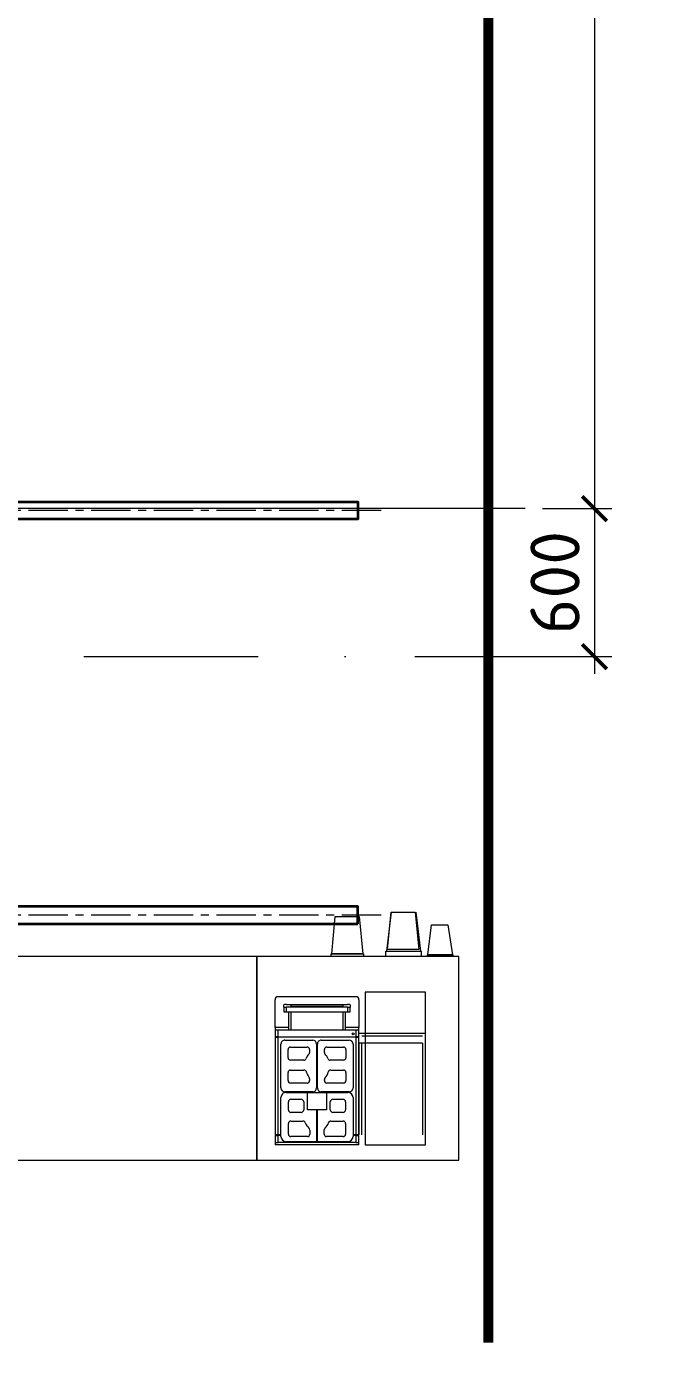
# Model space of a CAD drawing. Header units: millimetres. Extents: x -164867 to 807677, y -316775 to 513985.
# Drawn here: x 298366 to 300908, y 463663 to 469017 of the extents above; entities that cross this region are included whole.
import ezdxf

# ---------------------------------------------------------------- set-up
doc = ezdxf.new("R2010")
doc.units = ezdxf.units.MM
for name, pattern in [('CENTER', [50.8, 31.75, -6.35, 6.35, -6.35]), ('CENTER2', [28.575, 19.05, -3.175, 3.175, -3.175]), ('А_Штрихпунктирная', [1340.555525, 705.555534, -352.777767, 0, -282.222223])]:
    doc.linetypes.add(name, pattern=pattern)
doc.layers.get('Defpoints').update_dxf_attribs({"color": 140})
for name, color, linetype, lineweight in [('00_asys', 7, 'CENTER2', 13), ('EL LOTKI', 202, 'Continuous', 18), ('INT_1_sienos', 7, 'Continuous', 30), ('INT_2_Sviesa_SAB_MEDINES LUBOS', 1, 'Continuous', 35), ('MARK oformlienija matmenys', 7, 'Continuous', 5), ('MARK_kasu zona', 7, 'Continuous', 0), ('TECHNO', 7, 'Continuous', 15)]:
    doc.layers.add(name, color=color, linetype=linetype, lineweight=lineweight)
doc.styles.add('ISOCPEUR', font='isocpeur.ttf')
doc.dimstyles.new('SAB_int_100', dxfattribs={"dimtxt": 200, "dimasz": 100, "dimexe": 70, "dimexo": 70, "dimgap": 60, "dimtad": 1, "dimdec": 1, "dimrnd": 5, "dimtxsty": 'ISOCPEUR', "dimblk": 'ARCHTICK', "dimcen": 20, "dimdle": 70, "dimadec": 0, "dimazin": 0, "dimtfac": 1, "dimtdec": 1, "dimtmove": 1, "dimatfit": 2, "dimfxl": 1, "dimtfill": 1, "dimarcsym": 0})

# ---------------------------------------------------------------- blocks, each defined once
blk = doc.blocks.new('A_600_Franke')
at = {"lineweight": 0}
for p, q in [((0, 0), (340, 0)), ((0, 0), (0, -8.8)), ((0, -8.8), (0, -38.4)), ((12, -38.4), (0, -38.4)), ((0, -39.9), (12, -39.9)), ((0, -39.9), (0, -436)), ((12, -38.4), (12, -9.9)), ((12, -9.9), (328, -9.9)), ((12, -38.4), (24, -38.4)), ((12, -436), (12, -39.9)), ((12, -39.9), (24, -39.9)), ((24, -191.5), (24, -33.5)), ((45, -12.5), (169, -12.5)), ((54, -86.5), (54, -43.5)), ((64, -33.5), (131, -33.5)), ((141, -43.5), (141, -60.2)), ((169, -142), (169, -12.5)), ((169, -12.5), (171, -12.5)), ((171, -12.5), (295, -12.5)), ((171, -12.5), (171, -142)), ((199, -59.9), (199, -43.5)), ((209, -33.5), (276, -33.5)), ((286, -43.5), (286, -86.5)), ((316, -33.5), (316, -191.5)), ((316, -38.4), (328, -38.4)), ((316, -39.9), (328, -39.9)), ((328, -9.9), (328, -38.4)), ((340, -38.4), (328, -38.4)), ((328, -39.9), (340, -39.9)), ((328, -39.9), (328, -436)), ((340, -8.8), (340, 0)), ((340, -38.4), (340, -8.8)), ((340, -436), (340, -39.9)), ((113.3, -96.5), (64, -96.5)), ((276, -96.5), (227, -96.5)), ((54, -174.5), (54, -141.5)), ((64, -131.5), (106, -131.5)), ((116, -141.5), (116, -174.5)), ((131, -142), (169, -142)), ((131, -212.5), (131, -142)), ((169, -142), (171, -142)), ((171, -142), (209, -142)), ((209, -142), (209, -212.5)), ((224, -174.5), (224, -141.5)), ((234, -131.5), (276, -131.5)), ((286, -141.5), (286, -174.5)), ((131, -212.5), (45, -212.5)), ((106, -184.5), (64, -184.5)), ((209, -212.5), (131, -212.5)), ((295, -212.5), (209, -212.5)), ((276, -184.5), (234, -184.5)), ((24, -408.5), (24, -230.5)), ((40, -214.5), (152.5, -214.5)), ((52.5, -293), (52.5, -260)), ((62.5, -250), (130, -250)), ((140, -260), (140, -265)), ((168.5, -230.5), (168.5, -408.5)), ((171.5, -408.5), (171.5, -230.5)), ((187.5, -214.5), (300, -214.5)), ((200, -268), (200, -260)), ((210, -250), (277.5, -250)), ((287.5, -260), (287.5, -293)), ((316, -230.5), (316, -408.5)), ((114.5, -303), (62.5, -303)), ((277.5, -303), (222.7, -303)), ((52.5, -386), (52.5, -353)), ((62.5, -343), (116.5, -343)), ((140, -374), (140, -386)), ((200, -386), (200, -374)), ((223.5, -343), (277.5, -343)), ((287.5, -353), (287.5, -386)), ((152.5, -424.5), (40, -424.5)), ((130, -396), (62.5, -396)), ((300, -424.5), (187.5, -424.5)), ((277.5, -396), (210, -396)), ((12, -436), (0, -436)), ((0, -437.5), (12, -437.5)), ((0, -437.5), (0, -465.2)), ((0, -465.2), (0, -474.8)), ((0, -474.8), (55, -474.8)), ((0, -588), (0, -474.8)), ((12, -436), (328, -436)), ((12, -464), (12, -437.5)), ((328, -437.5), (12, -437.5)), ((12, -464), (328, -464)), ((30, -437.5), (30, -436)), ((55, -466.8), (55, -538.6)), ((65, -538.6), (65, -465.9)), ((275, -465.9), (275, -538.6)), ((285, -538.6), (285, -466.8)), ((285, -474.8), (340, -474.8)), ((310, -436), (310, -437.5)), ((340, -436), (328, -436)), ((328, -437.5), (340, -437.5)), ((328, -437.5), (328, -464)), ((340, -465.2), (340, -437.5)), ((340, -474.8), (340, -465.2)), ((340, -474.8), (340, -588)), ((35, -539.2), (35, -558.4)), ((35, -567.6), (35, -558.4)), ((47, -557.8), (47, -538.6)), ((293, -538.6), (47, -538.6)), ((47, -557.8), (293, -557.8)), ((293, -568.2), (47, -568.2)), ((65, -566.8), (65, -559.1)), ((65, -559.1), (275, -559.1)), ((275, -566.7), (65, -566.7)), ((275, -566.8), (65, -566.8)), ((275, -559.1), (275, -566.8)), ((293, -538.6), (293, -557.8)), ((305, -558.4), (305, -539.2)), ((305, -558.4), (305, -567.6)), ((12, -600), (328, -600))]:
    blk.add_line(p, q, dxfattribs=at)
blk.add_circle((23, -449.9), 3.75, dxfattribs=at)
for centre, radius, start, end in [((45, -33.5), 21, 90, 180), ((64, -43.5), 10, 90, 180), ((131, -43.5), 10, 0, 90), ((209, -43.5), 10, 90, 180), ((276, -43.5), 10, 0, 90), ((295, -33.5), 21, 0, 90), ((64, -86.5), 10, 180, 270), ((113.3, -86.5), 10, 270, 341.416), ((170.2, -105.6), 50, 130.7337, 161.416), ((131, -60.2), 10, 310.7337, 0), ((209, -59.9), 10, 180, 229.6499), ((170.2, -105.6), 50, 18.584, 49.6499), ((227, -86.5), 10, 198.584, 270), ((276, -86.5), 10, 270, 0), ((64, -141.5), 10, 90, 180), ((106, -141.5), 10, 0, 90), ((234, -141.5), 10, 90, 180), ((276, -141.5), 10, 0, 90), ((45, -191.5), 21, 180, 270), ((64, -174.5), 10, 180, 270), ((106, -174.5), 10, 270, 0), ((234, -174.5), 10, 180, 270), ((276, -174.5), 10, 270, 0), ((295, -191.5), 21, 270, 0), ((40, -230.5), 16, 90, 180), ((62.5, -260), 10, 90, 180), ((130, -260), 10, 0, 90), ((130, -265), 10, 314.1132, 0), ((152.5, -230.5), 16, 0, 90), ((187.5, -230.5), 16, 90, 180), ((210, -260), 10, 90, 180), ((277.5, -260), 10, 0, 90), ((300, -230.5), 16, 0, 90), ((62.5, -293), 10, 180, 270), ((114.5, -293), 10, 270, 347.9309), ((168.3, -304.5), 45, 134.1132, 167.9309), ((210, -268), 10, 180, 221.6158), ((168.9, -304.5), 45, 12.0691, 41.6158), ((222.7, -293), 10, 192.0691, 270), ((277.5, -293), 10, 270, 0), ((62.5, -353), 10, 90, 180), ((116.5, -353), 10, 19.6555, 90), ((168.3, -334.5), 45, 199.6555, 225.8868), ((130, -374), 10, 0, 45.8868), ((210, -374), 10, 134.1132, 180), ((171.7, -334.5), 45, 314.1132, 340.3445), ((223.5, -353), 10, 90, 160.3445), ((277.5, -353), 10, 0, 90), ((40, -408.5), 16, 180, 270), ((62.5, -386), 10, 180, 270), ((130, -386), 10, 270, 0), ((152.5, -408.5), 16, 270, 0), ((187.5, -408.5), 16, 180, 270), ((210, -386), 10, 180, 270), ((277.5, -386), 10, 270, 0), ((300, -408.5), 16, 270, 0)]:
    blk.add_arc(centre, radius, start, end, dxfattribs=at)
for centre, major_axis, ratio, start_param, end_param in [((12, -588), (0, -12), 0.997564, 4.712389, 6.283185), ((47, -539.2), (-12, 0), 0.049373, 4.712389, 6.283185), ((47, -558.4), (-12, 0), 0.049373, 4.712389, 6.283185), ((47, -567.6), (-12, 0), 0.049373, 0, 1.570796), ((293, -539.2), (12, 0), 0.049373, 0, 1.570796), ((293, -558.4), (12, 0), 0.049373, 0, 1.570796), ((293, -567.6), (12, 0), 0.049373, 4.712389, 6.283185), ((328, -588), (0, -12), 0.997564, 0, 1.570796)]:
    blk.add_ellipse(centre, major_axis=major_axis, ratio=ratio, start_param=start_param, end_param=end_param, dxfattribs=at)
for points, knots in [([(12, -9.9), (10.5, -9.9), (8.9, -9.9), (5.9, -9.8), (4.6, -9.7), (2.5, -9.5), (1.5, -9.4), (0.3, -9.1), (0, -9), (0, -8.8)], [7.246916, 7.246916, 7.246916, 7.246916, 7.698855, 7.698855, 8.150794, 8.150794, 8.604814, 8.604814, 9.058834, 9.058834, 9.058834, 9.058834]), ([(340, -8.8), (340, -9), (339.7, -9.1), (338.5, -9.4), (337.5, -9.5), (335.4, -9.7), (334.1, -9.8), (331.1, -9.9), (329.5, -9.9), (328, -9.9)], [1.811539, 1.811539, 1.811539, 1.811539, 2.26556, 2.26556, 2.71958, 2.71958, 3.171519, 3.171519, 3.623458, 3.623458, 3.623458, 3.623458]), ([(0, -465.2), (0, -465), (0.3, -464.9), (1.5, -464.6), (2.5, -464.4), (4.6, -464.2), (5.9, -464.2), (8.9, -464), (10.5, -464), (12, -464)], [5.435946, 5.435946, 5.435946, 5.435946, 5.890138, 5.890138, 6.34433, 6.34433, 6.796261, 6.796261, 7.248192, 7.248192, 7.248192, 7.248192]), ([(328, -464), (329.5, -464), (331.1, -464), (334.1, -464.2), (335.4, -464.2), (337.5, -464.4), (338.5, -464.6), (339.7, -464.9), (340, -465), (340, -465.2)], [3.624096, 3.624096, 3.624096, 3.624096, 4.076028, 4.076028, 4.527959, 4.527959, 4.982151, 4.982151, 5.436342, 5.436342, 5.436342, 5.436342])]:
    blk.add_open_spline(points, degree=3, knots=knots, dxfattribs=at)
blk = doc.blocks.new('TECHNOLOGIJA Garmatnaya')
at = {"layer": 'TECHNO', "transparency": 33554687}
for p, q in [((52805.5, 7464.6), (52787.2, 7306.3)), ((52905.5, 7464.9), (52924.9, 7306.7)), ((52945.3, 6972.4), (52675.3, 6972.4)), ((52933.3, 6961.7), (52687.3, 6961.7)), ((52675.3, 6935.2), (52933.3, 6935.2)), ((52933.3, 6933.7), (52675.3, 6933.7)), ((52675.3, 6933.7), (52675.3, 6561.6)), ((52687.3, 6561.6), (52687.3, 6933.7)), ((52933.3, 6933.7), (52933.3, 6561.6)), ((52945.3, 6561.6), (52945.3, 6933.7))]:
    blk.add_line(p, q, dxfattribs=at)
for points in [[(52579, 7447), (52676.1, 7447), (52691.2, 7295.9), (52565.2, 7295.9)], [(52805.5, 7464.6), (52902.6, 7464.6), (52917.7, 7313.5), (52791.7, 7313.5)], [(52969.8, 7413.6), (53036.3, 7413.6), (53055.1, 7291.6), (52954.1, 7291.6)], [(52261.2, 7285), (51261.2, 7285), (51261.2, 6460), (52261.2, 6460)], [(53080, 6459.3), (53080, 7285), (52261.2, 7285), (52261.2, 6459.3)], [(52562.6, 7295.9), (52693.8, 7295.9), (52693.8, 7285), (52562.6, 7285)], [(52784.7, 7284.5), (52784.6, 7306.3), (52927.4, 7306.7), (52927.5, 7285)], [(52953.2, 7291.6), (53056.4, 7291.6), (53056.4, 7285), (52953.2, 7285)], [(52700.7, 6521.7), (52945.3, 6521.7), (52945.3, 7140.2), (52700.7, 7140.2)]]:
    blk.add_lwpolyline(points, close=True, dxfattribs=at)
at = {"layer": 'TECHNO', "transparency": 33554687, "rotation": 180}
blk.add_blockref('A_600_Franke', (52675.3, 6521.7), dxfattribs=at)
blk = doc.blocks.new('L 1686')
at = {"transparency": 33554687}
blk.add_lwpolyline([(1994127.7, -1660861.1), (1994197.7, -1660861.1), (1994197.7, -1662547.1), (1994127.7, -1662547.1)], close=True, dxfattribs=at)
blk = doc.blocks.new('SVIESTUVAI Garmatnaya')
at = {"layer": 'INT_2_Sviesa_SAB_MEDINES LUBOS', "transparency": 33554687, "rotation": 90}
blk.add_blockref('L 1686', (-1609876.6, -1985070.2), dxfattribs=at)
at = {"layer": 'INT_2_Sviesa_SAB_MEDINES LUBOS', "transparency": 33554687, "xscale": -1, "rotation": 270}
blk.add_blockref('L 1686', (1713531.6, -1986710.2), dxfattribs=at)
blk = doc.blocks.new('_ArchTick')
at = {"color": 0, "linetype": 'ByBlock', "const_width": 0.15}
blk.add_lwpolyline([(-0.5, -0.5), (0.5, 0.5)], dxfattribs=at)
blk = doc.blocks.new('*D360')
at = {"layer": 'Defpoints', "color": 0, "transparency": 16777216}
for p in [(53349.5, 16470), (53349.5, 9100), (53630.1, 9100)]:
    blk.add_point(p, dxfattribs=at)
at = {"layer": 'MARK oformlienija matmenys', "color": 0, "lineweight": -2, "transparency": 16777216}
for p, q in [((53630.1, 16540), (53630.1, 9030)), ((53419.5, 16470), (53700.1, 16470)), ((53419.5, 9100), (53700.1, 9100))]:
    blk.add_line(p, q, dxfattribs=at)
at = {"layer": 'MARK oformlienija matmenys', "color": 0, "lineweight": -2, "transparency": 16777216, "xscale": 100, "yscale": 100, "zscale": 100}
for p, rotation in [((53630.1, 16470), 90), ((53630.1, 9100), 270)]:
    blk.add_blockref('_ArchTick', p, dxfattribs=dict(at, rotation=rotation))
at = {"layer": 'MARK oformlienija matmenys', "color": 0, "transparency": 16777216, "insert": (53470.1, 12785), "char_height": 200, "attachment_point": 5, "rotation": 90, "style": 'ISOCPEUR', "bg_fill": 3, "box_fill_scale": 1.1, "bg_fill_color": 256, "bg_fill_true_color": 13158600, "bg_fill_transparency": 0}
blk.add_mtext('7370', dxfattribs=at)
blk = doc.blocks.new('*D361')
at = {"layer": 'Defpoints', "color": 0, "transparency": 16777216}
for p in [(53349.5, 9100), (52832.8, 8500), (53630.1, 8500)]:
    blk.add_point(p, dxfattribs=at)
at = {"layer": 'MARK oformlienija matmenys', "color": 0, "lineweight": -2, "transparency": 16777216}
for p, q in [((53630.1, 9170), (53630.1, 8430)), ((53419.5, 9100), (53700.1, 9100)), ((52902.8, 8500), (53700.1, 8500))]:
    blk.add_line(p, q, dxfattribs=at)
at = {"layer": 'MARK oformlienija matmenys', "color": 0, "lineweight": -2, "transparency": 16777216, "xscale": 100, "yscale": 100, "zscale": 100}
for p, rotation in [((53630.1, 9100), 90), ((53630.1, 8500), 270)]:
    blk.add_blockref('_ArchTick', p, dxfattribs=dict(at, rotation=rotation))
at = {"layer": 'MARK oformlienija matmenys', "color": 0, "transparency": 16777216, "insert": (53470.1, 8800), "char_height": 200, "attachment_point": 5, "rotation": 90, "style": 'ISOCPEUR', "bg_fill": 3, "box_fill_scale": 1.1, "bg_fill_color": 256, "bg_fill_true_color": 13158600, "bg_fill_transparency": 0}
blk.add_mtext('600', dxfattribs=at)
blk = doc.blocks.new('OSI Garmatnaya')
at = {"layer": '00_asys', "linetype": 'А_Штрихпунктирная', "transparency": 33554687}
blk.add_lwpolyline([(-6087.31, 8500), (59815.7, 8500)], dxfattribs=at)
blk = doc.blocks.new('EL LOTKI Garmatnaya')
at = {"layer": 'EL LOTKI', "linetype": 'CENTER', "ltscale": 5, "transparency": 33554687}
for points in [[(52765, 9092.5), (40465, 9092.5)], [(52765, 7452.5), (40465, 7452.5)]]:
    blk.add_lwpolyline(points, dxfattribs=at)
blk = doc.blocks.new('MARK KASOS Garmatnaya')
at = {"layer": 'MARK oformlienija matmenys', "color": 5, "linetype": 'CENTER2', "ltscale": 250, "transparency": 33554687}
blk.add_lwpolyline([(53349.49, 9100), (45607.24, 9100)], dxfattribs=at)
at = {"layer": 'MARK oformlienija matmenys', "transparency": 33554687}
dim = blk.add_linear_dim(base=(53630.13, 9100), p1=(53349.49, 16470), p2=(53349.49, 9100), angle=90, dimstyle='SAB_int_100', dxfattribs=at)
dim.commit()
dim.dimension.update_dxf_attribs({"geometry": '*D360', "text_midpoint": (53470.13, 12785)})
dim = blk.add_linear_dim(base=(53630.13, 8500), p1=(53349.49, 9100), p2=(52832.8, 8500), angle=90, dimstyle='SAB_int_100', dxfattribs=at)
dim.commit()
dim.dimension.update_dxf_attribs({"geometry": '*D361', "text_midpoint": (53470.13, 8800)})

msp = doc.modelspace()

# ---------------------------------------------------------------- block references
at = {"layer": 'INT_2_Sviesa_SAB_MEDINES LUBOS', "transparency": 33554687}
msp.add_blockref('SVIESTUVAI Garmatnaya', (247038.21, 457962.73), dxfattribs=at)
at = {"layer": 'TECHNO', "transparency": 33554687}
msp.add_blockref('TECHNOLOGIJA Garmatnaya', (247038.21, 457962.73), dxfattribs=at)

# ---------------------------------------------------------------- next in the draw order: block references
at = {"layer": 'MARK_kasu zona', "transparency": 33554687}
msp.add_blockref('MARK KASOS Garmatnaya', (247038.21, 457962.73), dxfattribs=at)

# ---------------------------------------------------------------- next in the draw order: block references
at = {"layer": '00_asys', "linetype": 'CENTER2', "lineweight": 25, "ltscale": 200, "transparency": 33554687}
msp.add_blockref('OSI Garmatnaya', (247038.21, 457962.73), dxfattribs=at)

# ---------------------------------------------------------------- next in the draw order: linework, layer by layer
at = {"layer": 'INT_1_sienos', "color": 1, "linetype": 'CENTER', "ltscale": 20, "transparency": 33554687, "const_width": 40}
msp.add_lwpolyline([(300238.21, 463682.72), (300238.21, 501606.06)], dxfattribs=at)

# ---------------------------------------------------------------- next in the draw order: block references
at = {"layer": 'EL LOTKI', "transparency": 33554687}
msp.add_blockref('EL LOTKI Garmatnaya', (247038.21, 457962.73), dxfattribs=at)

doc.saveas('drawing.dxf')
